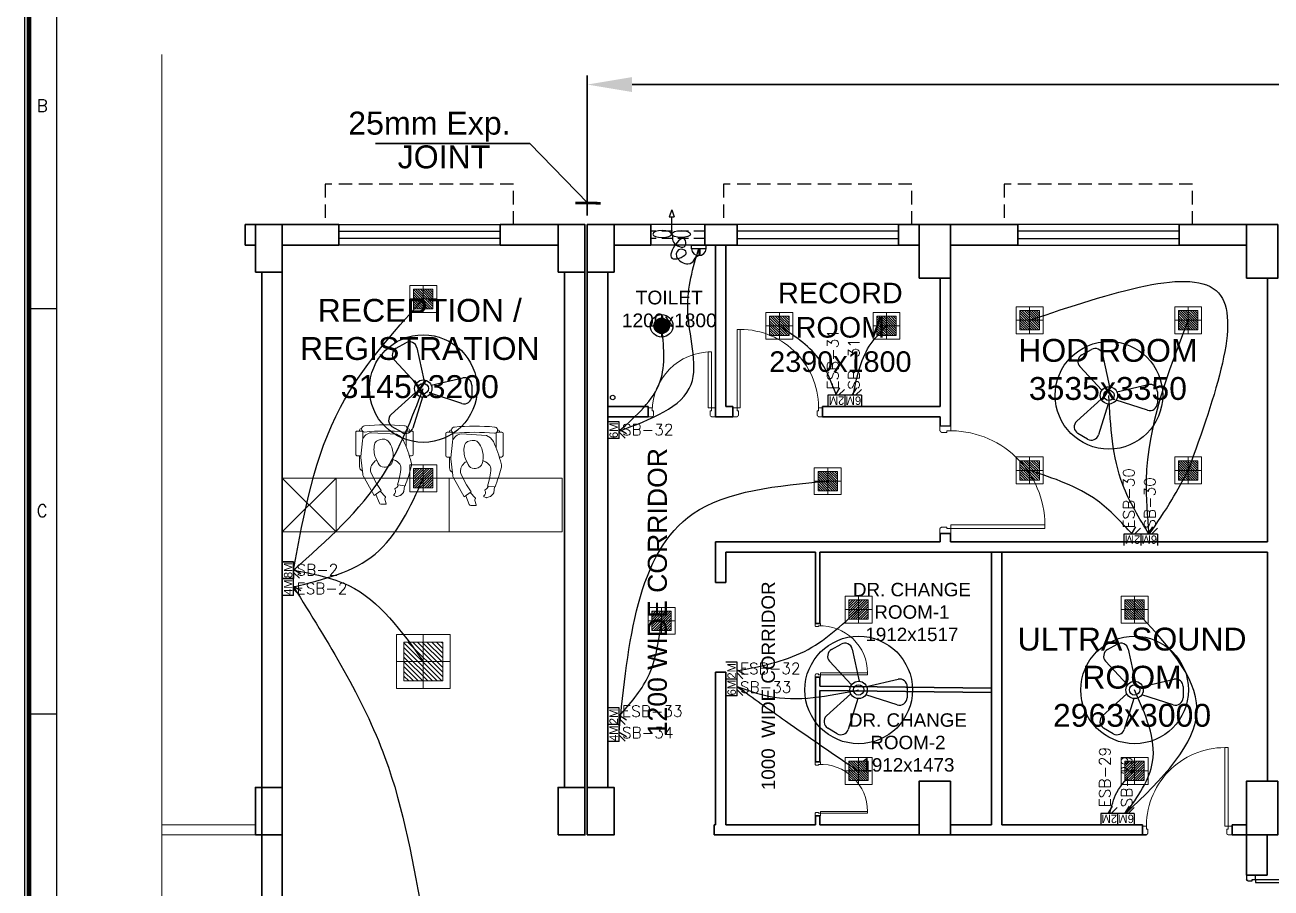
# Model space of a CAD drawing. Header units: millimetres. Extents: x 1380494 to 2061523, y -305664 to -174999.
# Drawn here: x 1539897 to 1553792, y -197465 to -187836 of the extents above; entities that cross this region are included whole.
import ezdxf
from ezdxf.enums import TextEntityAlignment as Align

# ---------------------------------------------------------------- set-up
doc = ezdxf.new("R2010")
doc.units = ezdxf.units.MM
doc.header["$LTSCALE"] = 600
doc.header["$MEASUREMENT"] = 0
doc.header["$PDMODE"] = 35
doc.linetypes.add('CONTINU', pattern=[0])
doc.linetypes.add('HIDDEN', pattern=[0.375, 0.25, -0.125])
for name, color, linetype in [('24W RAW POWER', 1, 'Continuous'), ('24W UPS POWER LIGHT', 5, 'Continuous'), ('ELE 36W LED LIGHT', 6, 'Continuous'), ('ELE-1200MM CEILINGFAN', 6, 'Continuous'), ('ELE-12W LED', 1, 'Continuous'), ('ELE-2M RAW P.SB', 40, 'Continuous'), ('ELE-2M UPS P.SB', 3, 'Continuous'), ('ELE-3M RAW P.SB', 40, 'Continuous'), ('ELE-4M RAW P.SB', 7, 'Continuous'), ('ELE-6M RAW P.SB', 40, 'Continuous'), ('ELE-EXHAUST FAN', 10, 'Continuous'), ('ELE-LIGHTING TEXT', 7, 'Continuous'), ('EXP JOINT', 3, 'Continuous'), ('Lines', 7, 'Continuous'), ('MEP_HVAC_DRAIN_PIPE', 7, 'Continuous'), ('TEXT', 250, 'Continuous'), ('TITLE', 7, 'Continuous'), ('wall', 1, 'Continuous'), ('Window', 4, 'Continuous')]:
    doc.layers.add(name, color=color, linetype=linetype)
doc.layers.add('AREA', color=193, linetype='Continuous', plot=False)
for name, color, linetype, lineweight in [('col', 5, 'Continuous', 35), ('D.F', 251, 'Continuous', 5), ('DOOR', 144, 'Continuous', 13), ('ELE-24W EMERGENCY  LED LIGHT', 5, 'Continuous', 18), ('ELE-24W LED LIGHT', 1, 'Continuous', 18), ('ELE-36W LED LIGHT', 210, 'Continuous', 18), ('ELE-4M UPS P.SB', 3, 'Continuous', 9), ('ELE-8M RAW P.SB', 40, 'Continuous', 35), ('funiture', 30, 'Continuous', 13), ('P-Wall', 250, 'Continuous', 35)]:
    doc.layers.add(name, color=color, linetype=linetype, lineweight=lineweight)
doc.layers.add('ELE-LIGHTING WIRING', color=7, linetype='Continuous', true_color=0x63d7b6)
doc.styles.add('ARIAL', font='arial.ttf')
doc.styles.add('ROMANS', font='romans.shx')
doc.styles.add('ROMANT', font='romant.shx')
doc.styles.get("Standard").update_dxf_attribs({"font": 'stylu.ttf'})
doc.dimstyles.new('CSB', dxfattribs={"dimscale": 150, "dimtxt": 1.5, "dimasz": 1.5, "dimexe": 1, "dimexo": 1, "dimgap": 1, "dimtad": 1, "dimdec": 0, "dimzin": 0, "dimdsep": 46, "dimtxsty": 'ROMANS', "dimblk": 'ARCHTICK', "dimcen": 1, "dimdle": 1, "dimclrd": 5, "dimclre": 5, "dimclrt": 6, "dimadec": 0, "dimazin": 0, "dimtfac": 1, "dimtdec": 0, "dimtix": 1, "dimtmove": 2, "dimatfit": 3, "dimldrblk": 'ARCHTICK', "dimfxl": 1, "dimtolj": 1, "dimtzin": 0, "dimarcsym": 0})
doc.dimstyles.get("Standard").update_dxf_attribs({"dimscale": 1.5, "dimtxt": 150, "dimasz": 150, "dimexe": 100, "dimexo": 100, "dimgap": 0.25, "dimtad": 0, "dimdec": 0, "dimzin": 0, "dimdsep": 46, "dimtxsty": 'ARIAL', "dimcen": 0.09, "dimdle": 100, "dimclrd": 7, "dimclre": 7, "dimclrt": 7, "dimadec": 0, "dimazin": 0, "dimtfac": 1, "dimtdec": 0, "dimtofl": 0, "dimtmove": 0, "dimatfit": 3, "dimfxl": 1, "dimtolj": 1, "dimtzin": 0, "dimarcsym": 0})

# ---------------------------------------------------------------- blocks, each defined once
blk = doc.blocks.new('A$C66962185')
at = {"layer": 'TITLE'}
blk.add_line((2.142495829925183, -141176.0335827269), (2.142495829925183, -140930.6600881589), dxfattribs=at)
at = {"layer": 'TITLE', "color": 0}
for p, q in [((-0.153035367088536, -140990.8556962024), (2.142495829925183, -140990.8556962024)), ((-0.153035367088536, -141022.1012658227), (2.142495829925183, -141022.1012658227))]:
    blk.add_line(p, q, dxfattribs=at)
at = {"layer": 'TITLE', "color": 7, "const_width": 0.3550222037433294}
blk.add_lwpolyline([(363, -140928.3645569619), (363, -141178.3291139239), (0, -141178.3291139239), (0, -140928.3645569619)], close=True, dxfattribs=at)
at = {"layer": 'TITLE', "color": 0, "style": 'ROMANS'}
for s, p in [('B', (1.019002113198395, -140975.2081690107)), ('C', (1.019002113198395, -141006.453738631))]:
    blk.add_text(s, height=0.9515322989103907, dxfattribs=at).set_placement(p, align=Align.MIDDLE)
blk = doc.blocks.new('A$C19B8274B')
at = {"layer": 'DOOR'}
blk.add_line((-45, 925), (-80, 925), dxfattribs=at)
at = {"layer": 'DOOR', "color": 8}
for p, q in [((-80, 50), (-80, 925)), ((-45, 50), (-45, 925)), ((-45, 50), (-80, 50)), ((-955, -50), (-955, -47.5)), ((-940, -35), (-942.5, -35)), ((-60, -35), (-57.5, -35)), ((-45, -50), (-45, -47.5))]:
    blk.add_line(p, q, dxfattribs=at)
for points in [[(-940, 15), (-955, 15), (-955, 50), (-1000, 50), (-1000, -50), (-955, -50)], [(-940, -35), (-940, 15)], [(-60, 15), (-45, 15), (-45, 50), (0, 50), (0, -50), (-45, -50)], [(-60, -35), (-60, 15)]]:
    blk.add_lwpolyline(points, dxfattribs=at)
for centre, radius, start, end in [((-80, 50), 875, 90, 182.2924427752461), ((-955, -35), 12.5, 270, 0), ((-45, -35), 12.5, 180, 270)]:
    blk.add_arc(centre, radius, start, end, dxfattribs=at)
blk = doc.blocks.new('W1800')
at = {"layer": 'wall', "color": 7}
for p, q in [((-1.030130079016089e-07, -57.50000000000001), (-1.030130079016089e-07, 172.500000101747)), ((1800, 172.500000101747), (1800, -57.49999999999999))]:
    blk.add_line(p, q, dxfattribs=at)
at = {"layer": 'Window'}
for p, q in [((-1.030130079016089e-07, 172.500000101747), (1800, 172.500000101747)), ((-1.030130079016089e-07, 97.50000010174698), (1800, 97.50000010174698)), ((1800, 17.50000000000001), (-1.030130084937279e-07, 17.50000000000001)), ((1800, -57.49999999999999), (-1.030130079016089e-07, -57.49999999999999))]:
    blk.add_line(p, q, dxfattribs=at)
blk = doc.blocks.new('*D170')
at = {"layer": 'D.F', "color": 5, "lineweight": -2, "transparency": 16777216}
for p, q in [((3699.99999280367, 16120.00002448415), (3699.99999280367, 17681.56000638602)), ((36974.99999284279, 16120.00002448415), (36974.99999284279, 17681.56000638602)), ((4199.99999280367, 17581.56000638602), (16182.28034996608, 17581.56000638602)), ((36474.99999284279, 17581.56000638602), (24492.71963568038, 17581.56000638602))]:
    blk.add_line(p, q, dxfattribs=at)
at = {"layer": 'D.F', "color": 5, "transparency": 16777216}
for points in [[(4199.99999280367, 17664.89333971935), (4199.99999280367, 17498.22667305269), (3699.99999280367, 17581.56000638602)], [(36474.99999284279, 17664.89333971935), (36474.99999284279, 17498.22667305269), (36974.99999284279, 17581.56000638602)]]:
    blk.add_solid(points, dxfattribs=at)
at = {"layer": 'Defpoints', "color": 0, "transparency": 16777216}
for p in [(3699.99999280367, 17581.56000638602), (3699.99999280367, 16020.00002448415), (36974.99999284279, 16020.00002448415)]:
    blk.add_point(p, dxfattribs=at)
at = {"layer": 'D.F', "color": 7, "transparency": 16777216, "insert": (20337.49999282323, 17581.56000638602), "char_height": 750, "attachment_point": 5, "style": 'ROMANT'}
blk.add_mtext('\\A1;{\\H0.6667x;INFERTILITY CENTER}', dxfattribs=at)
blk = doc.blocks.new('750')
at = {"layer": 'DOOR', "color": 8}
for p, q in [((-50, 705), (-47.5, 705)), ((-35, 690), (-35, 692.5)), ((-50, 45), (-47.5, 45)), ((-35, 60), (-35, 57.5)), ((50, 45), (50, 80)), ((50, 80), (675, 80)), ((50, 45), (675, 45)), ((675, 45), (675, 80))]:
    blk.add_line(p, q, dxfattribs=at)
for points in [[(15, 690), (15, 705), (50, 705), (50, 750), (-50, 750), (-50, 705)], [(-35, 690), (15, 690)], [(15, 60), (15, 45), (50, 45), (50, 0), (-50, 0), (-50, 45)], [(-35, 60), (15, 60)]]:
    blk.add_lwpolyline(points, dxfattribs=at)
for centre, radius, start, end in [((-35, 705), 12.5, 180, 270), ((15, 45), 660, 0, 90), ((-35, 45), 12.5, 90, 180)]:
    blk.add_arc(centre, radius, start, end, dxfattribs=at)
blk = doc.blocks.new('A$C749C31A5')
for p, q in [((287.8960715676658, 755.2633286407217), (275.2096973471344, 799.3454224222805)), ((280.3415509411134, 805.9171344523784), (329.4056556527503, 804.1798826141749)), ((343.1082143625244, 794.7134581597056), (380.195820664987, 706.2716853262391)), ((88.45674593094736, 616.7374245293904), (95.71120159421116, 676.6718596911523)), ((99.49536176212132, 684.496997371316), (126.296524208039, 711.5666763088666)), ((131.5347080016509, 714.8369102752768), (163.4120130254887, 725.6069707181305)), ((172.8378659719601, 725.291725813644), (194.5323358159512, 716.3059823540971)), ((335.7027879869565, 673.9500712302979), (280.6410411614925, 730.0263529738877)), ((281.1195795843378, 737.6734635159373), (282.636780703906, 738.8743224246427)), ((396.3252029442228, 717.7622540406883), (325.3777934238315, 666.0808598492295)), ((325.3777934238315, 666.0808598492295), (373.18766335072, 594.4851427518297)), ((506.4633943773806, 517.7615470043384), (396.3252029442228, 717.7622540406883)), ((157.6082152808085, 607.3995019164868), (82.35112940566614, 617.4245631101076)), ((129.9849058534019, 478.1378816247452), (135.7647104519419, 514.9265227383003)), ((135.7647104519419, 514.9265227383003), (142.1928226277232, 547.8436395870522)), ((142.1928226277232, 547.8436395870522), (151.8441514903679, 585.2805882778484)), ((151.8441514903679, 585.2805882778484), (157.6082152808085, 607.3995019164868)), ((373.18766335072, 594.4851427518297), (408.7346529066563, 524.8160271875095)), ((408.7346529066563, 524.8160271875095), (428.6079417653382, 481.0821238530334)), ((126.4560186057352, 447.6783787093591), (126.7800103649497, 449.7405966178048)), ((126.7800103649497, 449.7405966178048), (129.9849058534019, 478.1378816247452)), ((161.9784116521478, 371.2518429630436), (147.7706085494719, 384.7930172898341)), ((211.864100182429, 379.6423229225911), (207.3625895394944, 358.9880864447914)), ((220.8854426671751, 397.0733427128289), (211.864100182429, 379.6423229225911)), ((382.5304734492674, 332.5996754639782), (356.4654685612768, 388.0888846416492)), ((416.5387284355238, 400.9880924595054), (384.4588621202856, 366.124382189475)), ((432.2044538496993, 456.5528304029722), (427.9385896683671, 425.2284362069331)), ((531.3882677699439, 330.4094051795546), (511.7157690804452, 501.3074746136554)), ((543.7631629365496, 424.6495455496479), (543.7631629365496, 314.9332237206399)), ((-0.0002690008841454983, 297.0495658176951), (-0.0002690008841454983, 74.79937571962364)), ((17.88338890206069, 314.9332237206399), (38.90110755432397, 314.9332237206399)), ((179.4094314426184, 362.2305004782975), (161.9784116521478, 371.2518429630436)), ((206.2505590096116, 350.1767502885778), (179.4094314426184, 362.2305004782975)), ((207.3625895394944, 358.9880864447914), (202.2310925181955, 318.3279210668989)), ((384.4588621202856, 366.124382189475), (369.5661822506227, 361.2617605121341)), ((515.290882426314, 163.5776234888472), (531.4471442564391, 320.7241346477531)), ((530.8517796345986, 314.9332237206399), (563.3349549458362, 314.9332237206399)), ((581.218612848781, 297.0495658176951), (581.218612848781, 74.79937571962364)), ((71.53436261089519, 221.4489593866747), (71.53436261089519, 80.37472117971629)), ((98.40791340358555, 157.4497161104809), (128.7684423415922, 118.752794663189)), ((286.5189228029922, 145.3782896124758), (314.2679002326913, 146.0449183888268)), ((314.2679002326913, 146.0449183888268), (333.6255215560086, 149.2864562750328)), ((333.6255215560086, 149.2864562750328), (360.0778838312253, 157.6961335805245)), ((509.6839812365361, 140.647869778797), (509.6839812365361, 80.37472117971629)), ((514.0192805011757, 153.5019000987522), (515.290882426314, 163.5776234888472)), ((12.20606074202806, 62.59304597601295), (53.7526874076575, 62.59304597601295)), ((35.76704680500552, 62.59304597601295), (35.76704680500552, 56.04629850154743)), ((54.11853608954698, 37.69480921677314), (57.16262462735176, 37.69480921677314)), ((128.7684423415922, 118.752794663189), (168.7986213411205, 93.61536874156445)), ((168.7986213411205, 93.61536874156445), (422.9453500909731, 79.79327552486211)), ((524.0557192205451, 37.69480921677314), (527.0998077583499, 37.69480921677314)), ((527.4656564402394, 62.59304597601295), (569.0122831058688, 62.59304597601295)), ((545.4512970428914, 62.59304597601295), (545.4512970428914, 56.04629850154743))]:
    blk.add_line(p, q)
for centre, major_axis, ratio, start_param, end_param in [((280.159297526814, 800.7698665615171), (-3.641948863363954, 3.641948863363954), 0.9999999999974476, -0.8207911740199189, 1.06561558308182), ((328.8588954093866, 788.7380789415911), (10.92584659021491, 10.92584659021491), 0.999999999994753, 5.894858135882044, 7.033190459931737), ((109.0267589171417, 675.0601464919746), (9.484241832119142, 9.48424183211914), 0.9999999999528294, 1.575780735066066, 2.23574059164234), ((135.8279213625938, 702.1298254292924), (-9.484241831675035, 9.484241831675037), 0.9999999999122977, -0.4595793206958765, 0.004984408271841989), ((208.2046700180508, 587.23583730869), (-44.66640880201304, 44.66640880201304), 0.9999999999936963, -0.3896221029457509, 0.440730029244591), ((167.7052263868973, 712.8998858721461), (9.484241831884484, 9.48424183188448), 0.9999999999960528, 0.3927148265330207, 1.111217006135455), ((223.5908602899872, 674.7344561784994), (31.10648794035641, 31.10648794035641), 0.999999999998941, 1.473298528766702, 2.900346572761957), ((182.128281113226, 649.6459582739044), (3.161413943990289, 3.161413943990289), 0.9999999999919085, 4.322766877458523, 6.04193922631651), ((192.821455954574, 712.175369040342), (-3.161413943913409, 3.161413943913409), 0.9999999999915962, 3.044094855552449, 5.105103806935904), ((284.3160828095861, 733.6349055829924), (3.641948863494349, 3.641948863494349), 0.9999999999743614, 1.454932304932276, 3.132464304321107), ((273.0472710276954, 750.9899962234776), (-10.92584659020916, 10.92584659020916), 0.9999999999972708, 3.025728631694657, 4.207208236657872), ((1922.213742226828, -81.56518819811754), (-1391.70419027931, 1391.70419027931), 0.9999999999995485, 0.4223262155083991, 0.5245935870777458), ((467.2999303648248, 496.1946577641647), (31.61413943904393, 31.61413943904393), 0.9999999999679604, 5.612395169954191, 6.001159191485447), ((106.9990640068427, 402.8851873078384), (-63.22827887897805, 63.22827887897805), 0.9999999999922972, 0.5245935870814087, 1.034846285032907), ((1343.367008309346, 717.8550439220853), (-365.0085445925181, 1315.578215779974), 0.9999999999909283, 1.549600955833844, 1.723122804878637), ((197.1238182168454, 436.5758736752905), (50.58262310276484, 50.58262310276484), 0.9999999999964657, 2.200359914277195, 3.165611577468472), ((277.0631286697462, 355.6620946689509), (-49.34989295414664, 49.34989295414664), 0.9999999999751112, -0.2689542873388553, 0.1501734423622749), ((291.0567616699263, 333.9454544929322), (67.59694086152435, 67.59694086152435), 0.9999999999974537, 0.7645531225170464, 1.316959407787105), ((292.9745422308333, 360.1583210709505), (-49.04698822417048, 49.04698822417048), 0.9999999999976945, 4.341425852198449, 5.496708926188776), ((383.6383523447439, 431.2613955175038), (-31.61413943911073, 31.61413943911073), 0.9999999999582736, 3.183153637524948, 3.791640000788554), ((387.9042165260762, 462.5857897133101), (-31.61413943962966, 31.61413943962966), 0.9999999999998906, 3.791640000768504, 4.353509187217867), ((499.7642704052851, 424.6495455496479), (31.11191527379775, 31.11191527379775), 0.9999999999974045, 5.49778714378084, 6.694930219707901), ((17.88338890206069, 297.0495658176951), (12.64565577559603, 12.64565577559603), 0.9999999999948044, 0.785398163400046, 2.356194490189747), ((443.7298686951399, 312.3616406167857), (235.7611331704966, 54.39468944281252), 0.9999999999800567, 2.890445684520206, 3.399922006628691), ((147.6811835751869, 247.0703771382105), (-176.733485546101, 176.733485546101), 0.9999999999988728, 3.733549878635505, 4.276248965251686), ((486.9724290543236, 325.2965883302968), (-31.61413944570021, 31.61413944570021), 0.9999999999833574, 3.824540584572653, 4.041598843181943), ((563.3349549458362, 297.0495658176951), (12.64565577573687, 12.64565577573687), 0.9999999999956277, 5.497787143779952, 7.06858347057922), ((317.9552580807358, 235.25907652569), (67.33052439936382, 67.33052439936382), 0.9999999999983373, 2.74068967736386, 3.590533477575316), ((336.4060617322102, 210.2735362995882), (-40.77216230586772, 40.77216230586772), 0.9999999999894801, 2.77923805618039, 3.73061308474864), ((418.3282309453934, 178.6176708836574), (-69.95562488912677, 69.95562488912677), 0.9999999999992516, 2.402880979969065, 3.670313084939151), ((12.20606074202806, 74.79937571962364), (8.631178534993275, 8.631178534993275), 0.9999999999825855, 2.356194490183638, 3.926990816995949), ((54.11853608954698, 56.04629850154743), (-12.97646251797886, 12.97646251797886), 0.9999999999968345, 0.785398163399031, 2.356194490190762), ((53.7526874076575, 80.37472117971629), (-12.57354311739802, 12.57354311739802), 0.9999999999889968, 2.356194490186843, 3.926990816992743), ((88.40866617392749, 41.25279062101617), (-22.23706752253149, 22.23706752253149), 0.999999999999804, -0.7853981633975462, 2.356194490192247), ((290.6091719237156, 2090.115696351975), (-38.31332307136136, 2027.160621919783), 0.9999999999972979, 3.022800990541495, 3.222588829028314), ((290.6091719237156, 2089.898751466069), (-2089.225130077808, 53.04837640005144), 0.9999999999980423, 1.499279347679815, 1.69308522084392), ((492.8096776739694, 41.25279062101617), (-22.23706752253149, 22.23706752253149), 0.999999999999804, 2.356194490192247, 5.497787143782039), ((527.4656564402394, 80.37472117971629), (-12.57354311755177, 12.57354311755177), 0.9999999999877722, 0.785398163403562, 2.356194490186231), ((527.0998077583499, 56.04629850154743), (12.97646251797886, 12.97646251797886), 0.9999999999968345, 3.926990816988824, 5.497787143780555), ((569.0122831058688, 74.79937571962364), (-8.631178534993275, 8.631178534993275), 0.9999999999825855, 2.356194490183638, 3.926990816995948)]:
    blk.add_ellipse(centre, major_axis=major_axis, ratio=ratio, start_param=start_param, end_param=end_param)
blk = doc.blocks.new('18W LED')
at = {"layer": 'ELE-12W LED'}
h = blk.add_hatch(dxfattribs=at)
h.set_pattern_fill('ANSI31', color=252)
h.set_pattern_definition([(45, (-1135553.90972861, 459369.4158411386), (-2.245064030267288, 2.245064030267288), [])])
edge = h.paths.add_edge_path()
edge.add_arc((0, 0), 85.66142586955375, 0, 360)
at = {"layer": 'ELE-12W LED', "color": 1}
for p, q in [((-126.0971237812191, 0), (126.0971237812191, 0)), ((0, -126.0971237812773), (0, 126.0971237812773))]:
    blk.add_line(p, q, dxfattribs=at)
for radius in [126.0971237812657, 85.66142586955375]:
    blk.add_circle((0, 0), radius, dxfattribs=at)
blk = doc.blocks.new('A$C44D17E71')
at = {"layer": 'ELE-EXHAUST FAN', "color": 1}
for p, q in [((-13.29599733809255, 0.7159641550460947), (-9.753207352478512, 2.099846774310208)), ((-13.29599733809255, 0.7159641550460947), (-9.753207352328673, -0.4807560357785405)), ((-9.753207352478512, 2.099846774310208), (-9.753207352328673, -0.4807560357785405)), ((-0.9728406073775204, 0.8095453698751953), (-9.753207352478512, 0.8095453698751953)), ((6.624894357317842, -9.319243077637587), (4.708301747763088, -9.310921312920549)), ((4.708301747549129, -9.31092131185462), (4.708301747527756, -16.79750919255232)), ((6.592107783299824, -16.80575916425325), (6.624894357082511, -9.319243076573478)), ((6.592107783299824, -16.80575916425325), (4.708301747527756, -16.79743739952348)), ((6.606356718972009, -13.55214423543978), (10.06401058358968, -13.56728674265971)), ((6.608972073030898, -12.95495190956128), (10.06662593766994, -12.97009441677576))]:
    blk.add_line(p, q, dxfattribs=at)
blk.add_ellipse((-0.9728406073561473, 5.636987982185019), major_axis=(-4.194098581760904e-11, -4.827442612307142), ratio=0.3635497343302502, dxfattribs=at)
at = {"layer": 'ELE-EXHAUST FAN', "color": 1, "extrusion": (0, 0, -1)}
blk.add_ellipse((-0.9728406073561473, -4.017897242429171), major_axis=(-4.194039462639472e-11, 4.827442612307142), ratio=0.3635497343302502, dxfattribs=at)
blk.add_ellipse((6.311101380334847, -13.0611986838426), major_axis=(0.01644494446120371, 3.755053575657497), ratio=0.9999999968774386, start_param=0.07928288612717244, end_param=3.06230976746262, dxfattribs=at)
at = {"layer": 'ELE-EXHAUST FAN', "color": 1}
blk.add_open_spline([(-1.040462210238502, 0.8131301081702986), (-0.794110476796277, -0.2959092840810627), (3.443820170653225, 2.503108630342467), (7.593877717068608, -7.044175584480399), (-0.9620381850488684, -5.976623083626691), (5.220079382851281, 0.4063643747449532), (14.26886167446287, 3.094036723225145), (9.160937442755994, -9.394371721256903), (5.4319324894484, -2.528912989344462), (11.72688167262936, 0.02392873297139886), (16.82435437684603, -10.78942685045513), (10.13837529740211, -10.70616108024435), (10.06508547398614, -12.97008767044419)], degree=3, knots=[0, 0, 0, 0, 6.261698984633693, 12.35289337727386, 15.78723858549406, 21.85874170938161, 28.75275539672618, 35.67821749018282, 39.22549451667553, 45.35410703231142, 53.69387849876626, 67.42145290315356, 67.42145290315356, 67.42145290315356, 67.42145290315356], dxfattribs=at)
blk = doc.blocks.new('24w led emeregency')
at = {"layer": 'ELE-24W EMERGENCY  LED LIGHT'}
h = blk.add_hatch(dxfattribs=at)
h.set_pattern_fill('ANSI31', scale=166.666666666665, style=0)
h.set_pattern_definition([(45, (0, 0), (-14.73139127471959, 14.7313912747196), [])])
h.paths.add_polyline_path([(-115.397401795839, -115.397401795839), (-115.397401795839, 115.397401795839), (115.397401795839, 115.397401795839), (115.397401795839, -115.397401795839)])
at = {"layer": 'ELE-24W EMERGENCY  LED LIGHT', "color": 5}
for p, q in [((0, 160), (0, -160)), ((-160, 0), (160, 0))]:
    blk.add_line(p, q, dxfattribs=at)
for points in [[(-160, -160), (-160, 160), (160, 160), (160, -160)], [(-115.397401795839, -115.397401795839), (-115.397401795839, 115.397401795839), (115.397401795839, 115.397401795839), (115.397401795839, -115.397401795839)]]:
    blk.add_lwpolyline(points, close=True, dxfattribs=at)
blk = doc.blocks.new('24w led light')
at = {"layer": 'ELE-24W LED LIGHT', "color": 1, "lineweight": 0}
for p, q in [((159.0000000012145, 158.9999999986694), (-159.9999999987274, 159.0000000012225)), ((-159.9999999987274, 159.0000000012225), (-160.0000000012806, -159.9999999987194)), ((-0.5000000012805742, -159.999999999996), (-0.4999999987274407, 158.999999999946)), ((158.9999999987194, -160.0000000012726), (159.0000000012145, 158.9999999986694)), ((114.5367849160933, 114.5367849143026), (-115.5367849143026, 114.5367849161594)), ((-115.5367849143026, 114.5367849161594), (-115.5367849161594, -115.5367849143526)), ((110.1664341049445, -115.5367849160353), (-115.5367849143606, 110.1664341068094)), ((81.97055120514068, -115.5367849159193), (-115.5367849145927, 81.97055120700553)), ((53.77466830533685, -115.5367849157452), (-115.5367849147668, 53.77466830725971)), ((25.57878540547499, -115.536784915397), (-115.5367849150569, 25.57878540745588)), ((114.5367849144106, -91.7112528255815), (-91.71125282390676, 114.5367849159273)), ((114.5367849147007, -63.51536992577766), (-63.51536992410293, 114.5367849156952)), ((114.5367849149328, -35.31948702603185), (-35.31948702429909, 114.5367849155211)), ((114.5367849151069, -7.123604126228013), (-7.123604124495255, 114.536784915289)), ((114.536784915339, 21.07227877357582), (21.07227877536661, 114.5367849150569)), ((114.5367849155711, 49.26816167332163), (49.26816167511242, 114.5367849148248)), ((114.5367849158032, 77.46404457312546), (77.46404457497428, 114.5367849145927)), ((114.5367849160353, 105.6599274730454), (105.6599274747201, 114.5367849143606)), ((114.5367849142945, -115.5367849162094), (114.5367849160933, 114.5367849143026)), ((-160.000000000004, -0.4999999987194258), (158.999999999996, -0.5000000012725593)), ((-2.617097494328851, -115.5367849151649), (-115.536784915231, -2.617097492464012)), ((-30.81298039413269, -115.5367849150489), (-115.5367849154631, -30.81298039220982)), ((-59.00886329393652, -115.5367849148168), (-115.5367849156952, -59.00886329212971)), ((-87.20474619374036, -115.5367849144686), (-115.5367849159273, -87.20474619181749)), ((-115.4006290935442, -115.5367849142945), (-115.5367849161594, -115.4006290915633)), ((-115.5367849161594, -115.5367849143526), (114.5367849142945, -115.5367849162094)), ((-160.0000000012806, -159.9999999987194), (158.9999999987194, -160.0000000012726))]:
    blk.add_line(p, q, dxfattribs=at)
blk = doc.blocks.new('A$C07FB25EA')
at = {"layer": 'ELE-1200MM CEILINGFAN', "color": 3}
for p, q in [((0.2555713899018883, 2.637343919337582), (3.168330920685548, 12.07415516399124)), ((6.532776267500593, 13.36735990063607), (9.466628320107704, 11.64112324596863)), ((9.838218455632159, 7.943537505430868), (2.358767898105725, 1.207109641702118)), ((-11.7984145034352, 4.548378357842012), (-2.224771563924151, 1.439198100535577)), ((-14.84286138923198, -1.026129745423532), (-14.81482261964993, 2.37777899041248)), ((-2.411792527615034, -1.097340643536882), (-12.04069056159642, -3.293222517087997)), ((1.960196047803038, -12.49191586327652), (-0.1339963341779367, -2.646307742243152)), ((2.156221137716784, -1.540003275806157), (8.872359640910874, -8.780932646906876)), ((8.31008512173139, -12.34123015521618), (5.348194299542229, -14.01890223638475))]:
    blk.add_line(p, q, dxfattribs=at)
at = {"layer": 'ELE-1200MM CEILINGFAN', "color": 5, "ltscale": 10}
blk.add_circle((0, 0), 16.44920765180997, dxfattribs=at)
at = {"layer": 'ELE-1200MM CEILINGFAN', "color": 3}
for radius in [2.649698036423876, 1.57768634052507]:
    blk.add_circle((0, 0), radius, dxfattribs=at)
for centre, radius, start, end in [((5.364932230608247, 11.38253260855709), 2.302911, 59.52805232013018, 162.5228544712673), ((8.29878428322263, 9.656295953875087), 2.302911, 311.9493309576654, 59.52805232013018), ((-12.51198974412546, 2.358810032856127), 2.302911000000001, 71.9493309579858, 179.5280523201116), ((-12.54002851371843, -1.045098702990799), 2.302911000000001, 179.5280523201116, 282.5228544713182), ((7.175096283113817, -10.33743390556629), 2.302911000000001, 299.5280523201873, 42.52285447146621), ((4.213205460910103, -12.01510598673485), 2.302911000000001, 191.9493309577734, 299.5280523201873)]:
    blk.add_arc(centre, radius, start, end, dxfattribs=at)
blk = doc.blocks.new('light300x600')
at = {"layer": 'ELE-36W LED LIGHT', "lineweight": 0}
for p, q in [((918214.7090835375, -78407.37249509472), (918214.7090835375, -79007.37249509478)), ((918814.7090835375, -78407.37249509472), (918214.7090835375, -78407.37249509472)), ((918298.3389551704, -78491.25845918385), (918298.5950476268, -78491.00236672752)), ((918298.3389551704, -78544.29146777285), (918351.6280562157, -78491.00236672752)), ((918298.3389551701, -78597.32447636187), (918404.6610648044, -78491.00236672758)), ((918298.3389551701, -78650.35748495086), (918457.6940733936, -78491.00236672755)), ((918298.3389551704, -78703.39049353982), (918510.7270819825, -78491.00236672752)), ((918298.3389551704, -78756.4235021288), (918563.7600905717, -78491.00236672751)), ((918298.3389551701, -78809.45651071782), (918616.7930991607, -78491.00236672758)), ((918298.3389551701, -78862.48951930682), (918669.8261077496, -78491.00236672752)), ((918298.3389551704, -78915.52252789578), (918722.8591163385, -78491.00236672752)), ((918298.3389551701, -78491.00236672754), (918298.3389551701, -78923.74262346195)), ((918731.0792119048, -78491.00236672754), (918298.3389551701, -78491.00236672754)), ((918514.7090835375, -78407.37249509472), (918514.7090835375, -79007.37249509478)), ((918731.0792119048, -78923.74262346195), (918731.0792119048, -78491.00236672754)), ((918814.7090835375, -79007.37249509478), (918814.7090835375, -78407.37249509472)), ((918343.1518681933, -78923.7426234619), (918731.0792119048, -78535.81527975028)), ((918396.1848767822, -78923.74262346196), (918731.0792119048, -78588.8482883393)), ((918449.2178853712, -78923.74262346196), (918731.0792119048, -78641.88129692829)), ((918214.7090835375, -78707.37249509475), (918814.7090835375, -78707.37249509475)), ((918502.2508939601, -78923.7426234619), (918731.0792119048, -78694.91430551725)), ((918555.2839025491, -78923.74262346193), (918731.0792119048, -78747.94731410629)), ((918608.316911138, -78923.74262346196), (918731.0792119048, -78800.98032269526)), ((918661.349919727, -78923.74262346196), (918731.0792119048, -78854.01333128425)), ((918714.3829283161, -78923.74262346199), (918731.0792119048, -78907.04633987321)), ((918214.7090835375, -79007.37249509478), (918814.7090835375, -79007.37249509478)), ((918298.3389551701, -78923.74262346195), (918731.0792119048, -78923.74262346195))]:
    blk.add_line(p, q, dxfattribs=at)
blk = doc.blocks.new('TEWEE')
at = {"layer": 'ELE-8M RAW P.SB'}
for p, q in [((-187.5000000005821, 0), (-187.5000000005821, 125.0000000002037)), ((-187.5000000005821, 0), (0, 0)), ((-118.5651893498143, 0), (-184.8564500925131, -66.29126073696534)), ((-82.99563198827673, 0), (-133.3858375907876, -82.20273159138742)), ((0, 0), (0, 125.0000000002037))]:
    blk.add_line(p, q, dxfattribs=at)
blk.add_text('8M', height=93.75000000029215, dxfattribs=at).set_placement((-182.7954966813559, 13.29757207425428))
blk = doc.blocks.new('4M UPS')
at = {"layer": 'ELE-2M UPS P.SB', "color": 3}
for p, q in [((125.000040929066, -4.304808680899441e-05), (4.092906601727009e-05, -4.304808680899441e-05)), ((125.000040929066, -187.5000430482032), (125.000040929066, -4.304808680899441e-05)), ((125.000040929066, -82.99567503630533), (207.2027725202497, -133.385880638496)), ((125.000040929066, -118.5652323976101), (191.2913016660605, -184.8564931402507)), ((125.000040929066, -187.5000430482032), (4.092906601727009e-05, -187.5000430482032))]:
    blk.add_line(p, q, dxfattribs=at)
blk.add_text('4M', height=93.75000000006436, rotation=89.99999999999979, dxfattribs=at).set_placement((111.7024688548408, -182.795539728977))
blk = doc.blocks.new('S-SKIRT')
at = {"layer": 'ELE-3M RAW P.SB'}
for p, q in [((4, 6), (0, 6)), ((4, 0), (4, 6)), ((4, 0), (0, 0)), ((4, 3.344139776646216), (6.630487410939168, 1.731653196809248)), ((4, 2.205913940540995), (6.121320343560001, 0.08459359698144908))]:
    blk.add_line(p, q, dxfattribs=at)
blk.add_text('6M', height=3, rotation=90, dxfattribs=at).set_placement((3.574477693648078, 0.1505441061744932))
blk = doc.blocks.new('2M UPS SB')
at = {"layer": 'ELE-2M UPS P.SB', "color": 3}
for p, q in [((-133.7655910551548, 160), (-69.26612788438797, 265.2194964364171)), ((-88.23655763268471, 160), (-3.38374388217926, 244.8528137430549)), ((-240, 160), (-240, 0)), ((0, 160), (-240, 160)), ((0, 160), (0, 0))]:
    blk.add_line(p, q, dxfattribs=at)
blk.add_text('2M', height=120, rotation=180, dxfattribs=at).set_placement((-6.021764248609543, 142.9791077449918))
blk = doc.blocks.new('4M P.SB')
at = {"layer": 'ELE-2M RAW P.SB'}
for p, q in [((0, 0), (3.333333333328483, 0)), ((0, 0), (0, -5)), ((0, -2.786783146984817), (-2.192072842430207, -1.443044330924749)), ((0, -1.838261617347598), (-1.76776695298031, -0.07049466421449324)), ((0, -5), (3.333333333328483, -5))]:
    blk.add_line(p, q, dxfattribs=at)
blk.add_text('4M', height=2.5, rotation=269.9999999999999, dxfattribs=at).set_placement((0.3546019219793379, -0.1254534218460321))
blk = doc.blocks.new('rwgha')
at = {"color": 8, "lineweight": 25}
for p, q in [((11149.99999277946, 8760.00002417076), (11049.99999280367, 8760.00002417076)), ((11049.99999280367, 8760.00002417076), (11049.99999280367, 8715.000024181936)), ((11149.99999277946, 8715.000024181936), (11149.99999277946, 8760.00002417076)), ((11049.99999280367, 8715.000024181936), (11052.49999280367, 8715.000024181936)), ((11064.99999279995, 8700.000024185661), (11064.99999279995, 8702.500024183799)), ((11064.99999279995, 8700.000024185661), (11114.99999278877, 8700.000024185661)), ((11114.99999278877, 8700.000024185661), (11114.99999278877, 8715.000024181936)), ((11114.99999278877, 8715.000024181936), (11149.99999277946, 8715.000024181936)), ((11149.99999277946, 8715.000024181936), (11819.99999262486, 8715.000024181936)), ((11149.99999277946, 8715.000024181936), (11149.99999277946, 8680.000024189387)), ((11149.99999277946, 8680.000024189387), (11819.99999262486, 8680.000024189387))]:
    blk.add_line(p, q, dxfattribs=at)
at = {"color": 8}
for centre, radius, start, end in [((11064.99999279995, 8715.000024181936), 12.49999999708962, 180, 270), ((11114.99999278877, 8715.000024181936), 704.9999998358544, 270, 0)]:
    blk.add_arc(centre, radius, start, end, dxfattribs=at)
at = {"layer": 'col'}
for points in [[(-7.220543920993805e-06, 15490.00002452094), (299.9999927794561, 15490.00002452094), (299.9999927794561, 16020.00002452094), (-7.220543920993805e-06, 16020.00002452094)], [(3374.99999280367, 15490.00002452094), (3674.99999280367, 15490.00002452094), (3674.99999280367, 16020.00002452094), (3374.99999280367, 16020.00002452094)], [(3699.99999280367, 15490.00002452094), (3999.99999280367, 15490.00002452094), (3999.99999280367, 16020.00002452094), (3699.99999280367, 16020.00002452094)], [(7399.99999280367, 15420.00002452094), (7749.99999280367, 15420.00002452094), (7749.99999280367, 16020.00002452094), (7399.99999280367, 16020.00002452094)], [(11049.99999280367, 15420.00002452094), (11399.99999280367, 15420.00002452094), (11399.99999280367, 16020.00002452094), (11049.99999280367, 16020.00002452094)], [(-7.220543920993805e-06, 9210.000024520938), (299.9999927794561, 9210.000024520938), (299.9999927794561, 9740.000024520938), (-7.220543920993805e-06, 9740.000024520938)], [(3374.99999280367, 9210.000024520938), (3674.99999280367, 9210.000024520938), (3674.99999280367, 9740.000024520938), (3374.99999280367, 9740.000024520938)], [(3699.99999280367, 9210.000024520938), (3999.99999280367, 9210.000024520938), (3999.99999280367, 9740.000024520938), (3699.99999280367, 9740.000024520938)], [(7399.999992799014, 9210.000024520938), (7749.999992799014, 9210.000024520938), (7749.999992799014, 9810.000024520938), (7399.999992799014, 9810.000024520938)], [(11049.99999280367, 9210.000024520938), (11399.99999280367, 9210.000024520938), (11399.99999280367, 9810.000024520938), (11049.99999280367, 9810.000024520938)]]:
    blk.add_lwpolyline(points, close=True, dxfattribs=at)
at = {"layer": 'D.F', "linetype": 'Continuous'}
for p, q in [((-1043.786258605542, 17917.9078831572), (-1043.786258605542, 8073.168854421005)), ((-1043.786258605542, 9325.000024352834), (-7.267110049724579e-06, 9325.000024352834)), ((-1043.786258605542, 9210.00002435263), (-7.266178727149963e-06, 9210.000024352834))]:
    blk.add_line(p, q, dxfattribs=at)
at = {"layer": 'funiture'}
for p, q in [((899.9999927803874, 12590.00002468814), (299.9999927803874, 13190.00002468814)), ((899.9999927803874, 13190.00002468814), (299.9999927803874, 12590.00002468814))]:
    blk.add_line(p, q, dxfattribs=at)
for points in [[(299.9999927803874, 12590.00002468814), (299.9999927803874, 13190.00002468814), (899.9999927803874, 13190.00002468814), (899.9999927803874, 12590.00002468814)], [(299.9999927803874, 13190.00002468814), (899.9999927803874, 13190.00002468814), (899.9999927803874, 12590.00002468814), (299.9999927803874, 12590.00002468814)], [(2159.999992799014, 13190.00002468814), (3419.99999281764, 13190.00002468814), (3419.99999281764, 12590.00002468814), (2159.999992799014, 12590.00002468814)]]:
    blk.add_lwpolyline(points, close=True, dxfattribs=at)
blk.add_lwpolyline([(899.9999927803874, 12590.00002468814), (3419.99999281764, 12590.00002468814), (3419.99999281764, 13190.00002468814), (899.9999927803874, 13190.00002468814), (899.9999927803874, 12590.00002468814)], dxfattribs=at)
at = {"layer": 'Lines', "linetype": 'HIDDEN'}
for points in [[(2879.160830543377, 16020.0000245214), (2879.160830543377, 16470.0000245214), (779.1608304912224, 16470.0000245214), (779.1608304912224, 16020.0000245214)], [(7320.326311816461, 16020.00002409765), (7320.326311816461, 16470.00002409765), (5220.326311764307, 16470.00002409765), (5220.326311764307, 16020.00002409765)], [(10450.3263118295, 16020.00002409765), (10450.3263118295, 16470.00002409765), (8350.326311777346, 16470.00002409765), (8350.326311777346, 16020.00002409765)]]:
    blk.add_lwpolyline(points, dxfattribs=at)
at = {"layer": 'MEP_HVAC_DRAIN_PIPE', "linetype": 'ByBlock'}
blk.add_circle((3983.808786622249, 14090.00002403281), 25, dxfattribs=at)
at = {"layer": 'P-Wall', "color": 8, "linetype": 'Continuous'}
for p, q in [((-7.265247404575348e-06, 16020.00002435283), (-115.000007272698, 16020.00002435283)), ((-115.000007272698, 15790.00002435283), (-115.000007272698, 16020.00002435283)), ((-7.219612598419189e-06, 16020.00002435283), (-115.0000072270632, 16020.00002435283)), ((930.4999927598983, 16020.0000245214), (299.9999928018078, 16020.00002452094)), ((930.4999927598983, 16020.0000245214), (930.4999927598983, 15790.0000245214)), ((3374.99999280367, 16020.00002452047), (2730.499992759898, 16020.0000245214)), ((2730.499992759898, 16020.0000245214), (2730.499992759898, 15790.0000245214)), ((-7.265247404575348e-06, 15790.00002435283), (-115.000007272698, 15790.00002435283)), ((930.4999927598983, 15790.0000245214), (299.9999928018078, 15790.00002452094)), ((3374.99999280367, 15790.00002452094), (2730.499992759898, 15790.0000245214)), ((5129.999992788769, 15790.00002409765), (5129.999992788769, 13875.02257593145)), ((5244.999992788769, 15790.00002409765), (5244.999992788769, 13990.02257593145)), ((69.9999927803874, 15490.00002452094), (69.9999927803874, 6810.000024520938)), ((299.9999927803874, 15490.00002452094), (299.9999928018078, 6810.000024484616)), ((3444.99999280367, 9740.000024520938), (3444.99999280367, 15490.00002452094)), ((3674.99999280367, 9740.000024520938), (3674.99999280367, 15490.00002452094)), ((3699.999992788769, 15490.00002403525), (3699.999992788769, 9740.000024034787)), ((3929.999992788769, 15490.00002403525), (3929.999992788769, 9740.000024034787)), ((3699.99999278225, 15420.00002415912), (3699.99999278225, 9810.000024159119)), ((3929.99999278225, 15420.00002415912), (3929.99999278225, 9810.000024159119)), ((5324.99999279622, 13990.02257593159), (5324.99999279622, 13875.02257593206)), ((6324.99999279622, 13990.02257593159), (6324.99999279622, 13875.02257593206)), ((5244.999992783181, 13875.02257593145), (5129.999992812052, 13875.02257593145)), ((7749.999992805999, 12573.14581245627), (7634.999992804136, 12573.14581245581)), ((5129.999992788769, 12480.0000241237), (7634.999992804136, 12480.00002412408)), ((5129.999992788769, 12480.0000241237), (5129.999992788769, 12025.00002412373)), ((7749.999992804136, 12480.00002412411), (11169.99999280018, 12480.00002412419)), ((11169.99999280018, 12480.00002412419), (11284.99999280181, 12480.00002412405)), ((5244.999992788769, 12365.00002412373), (6244.99999278877, 12365.00002412381)), ((5244.999992788769, 12365.00002412373), (5244.999992788769, 12025.00002412373)), ((6294.999992788769, 12365.00002412381), (11169.99999280018, 12365.00002412419)), ((8207.499992794474, 12365.00002412396), (8207.232744470006, 9325.000024123729)), ((8322.232744469988, 12365.00002412396), (8322.232744470006, 9325.000024123729)), ((11169.99999280018, 12365.00002412419), (11284.99999280181, 12365.00002412405)), ((5129.999992788768, 12025.00002412373), (5244.999992788768, 12025.00002412373)), ((5129.999992788769, 11025.00002412373), (5244.999992788769, 11025.00002412373)), ((5129.999992788769, 11025.00002412373), (5129.999992788769, 9325.000024123729)), ((5244.999992788769, 11025.00002412373), (5244.999992788769, 9325.000024123729)), ((5114.999992783181, 9325.000024123729), (5129.999992788769, 9325.000024123729)), ((5114.999992783181, 9325.000024123263), (5114.999992783181, 9210.000024123729)), ((5244.999992788769, 9325.000024123729), (6244.999992788769, 9325.000024123729)), ((6294.999992788769, 9325.000024123729), (7399.999992781319, 9325.000024123729)), ((7749.999992799014, 9325.000024123729), (8207.232744470006, 9325.000024123729)), ((8322.232744470006, 9325.000024123729), (9889.99999280367, 9325.000024123729)), ((9889.99999280367, 9325.000024123263), (9889.99999280367, 9210.000024123729)), ((10889.99999280367, 9325.000024123729), (10889.99999280367, 9210.000024123729)), ((10889.99999280367, 9325.000024123729), (11049.99999280367, 9325.000024123729)), ((5114.999992783181, 9210.000024123263), (7399.999992783181, 9210.000024123729)), ((7749.999992799014, 9210.000024123729), (9934.99999280367, 9210.000024123729)), ((10889.99999280367, 9210.000024123729), (11049.99999280367, 9210.000024123729))]:
    blk.add_line(p, q, dxfattribs=at)
at = {"layer": 'P-Wall', "color": 8}
for p, q in [((4409.999992788769, 16020.00002403525), (3999.999992790632, 16020.00002409765)), ((4409.999992788769, 15790.00002403525), (4409.999992788769, 16020.00002403525)), ((5009.999992788769, 15790.00002403525), (5009.999992788769, 16020.00002403525)), ((5370.326311816461, 16020.00002409765), (5009.999992788769, 16020.00002409765)), ((5370.326311816461, 15790.00002409765), (5370.326311816461, 16020.00002409765)), ((7170.326311816461, 15790.00002409765), (7170.326311816461, 16020.00002409765)), ((7399.999992786907, 16020.00002409765), (7170.326311816461, 16020.00002409765)), ((8500.3263118295, 16020.00002409765), (7749.99999280367, 16020.00002409765)), ((8500.3263118295, 15790.00002409765), (8500.3263118295, 16020.00002409765)), ((10300.3263118295, 15790.00002409765), (10300.3263118295, 16020.00002409765)), ((11049.99999280367, 16020.00002409765), (10300.3263118295, 16020.00002409765)), ((4409.999992788769, 15790.00002403525), (3999.999992790632, 15790.00002409765)), ((5370.326311816461, 15790.00002409765), (5009.999992788769, 15790.00002403525)), ((7399.999992786907, 15790.00002409765), (7170.326311816461, 15790.00002409765)), ((8500.3263118295, 15790.00002409765), (7749.99999280367, 15790.00002409765)), ((11049.99999280367, 15790.00002409765), (10300.3263118295, 15790.00002409765)), ((7634.99999280367, 15420.00002452091), (7634.999992803903, 13990.02257593174)), ((7749.99999280367, 15420.00002452094), (7749.999992803903, 13771.26904897961)), ((11284.99999280181, 15420.00002452094), (11284.99999280181, 12480.00002412405)), ((4379.999992788769, 13990.00002403432), (3929.999992769212, 13990.00002403292)), ((4379.999992788769, 13875.00002403618), (4379.999992788769, 13990.00002403618)), ((5244.999992788769, 13990.02257593145), (5324.99999279622, 13990.02257593145)), ((6324.99999279622, 13990.02257593159), (7634.999992803903, 13990.02257593174)), ((4379.999992788769, 13875.00002403432), (3929.999992769212, 13875.00002403292)), ((5244.999992788769, 13875.02257593145), (5324.99999279622, 13875.02257593145)), ((6324.99999279622, 13875.02257593159), (7634.999992803903, 13875.02257593174)), ((11284.99999280181, 12365.00002412405), (11284.99999280181, 9810.000024520938))]:
    blk.add_line(p, q, dxfattribs=at)
at = {"layer": 'P-Wall'}
for p, q in [((7634.999992803903, 13875.02257593174), (7634.999992803903, 13775.02257593174)), ((7634.999992803903, 13775.02257593174), (7749.999992798548, 13771.26904897978)), ((7634.999992804136, 12480.00002412408), (7634.999992804136, 12573.14581245581)), ((7634.999992804136, 12573.14581245581), (7749.999992805999, 12573.14581245627)), ((7749.999992805999, 12573.14581245627), (7749.999992805999, 12480.00002412411)), ((6244.999992788769, 12365.00002412373), (6244.999992788769, 11569.99843727272)), ((6294.999992788768, 11569.99843727272), (6294.999992788768, 12365.00002412373)), ((6295.281666416345, 11569.99843727272), (6244.999992788769, 11569.99843727272)), ((6295.281666416345, 10969.99843727272), (6244.999992788769, 10969.99843727272)), ((6244.999992788769, 10969.99843727272), (6244.999992788769, 10025.00002412373)), ((6294.999992788768, 10869.98106506035), (6294.999992788768, 10969.99843727272)), ((6294.999992788767, 10869.98106506035), (8207.51441809758, 10848.45204819897)), ((6294.718319161194, 10820.00161097474), (8206.951070842431, 10798.45522190099)), ((6294.999992788769, 10025.00002412373), (6294.999992788769, 10819.99843717199)), ((6244.999992788769, 10025.00002412373), (6294.999992788769, 10025.00002412373)), ((6244.999992788769, 9425.000024123729), (6294.999992788769, 9425.000024123729)), ((6244.999992788769, 9425.000024123729), (6244.999992788769, 9325.000024123729)), ((6294.999992788769, 9325.000024123729), (6294.999992788769, 9425.000024123729)), ((11049.99999280367, 9210.000024123729), (11049.99999280367, 8760.000024123729)), ((11279.99999280367, 8760.000024123729), (11279.99999280367, 9210.000024520938)), ((11049.99999280367, 8760.000024123729), (11279.99999280367, 8760.000024123729))]:
    blk.add_line(p, q, dxfattribs=at)
at = {"layer": 'Window', "ltscale": 750}
for p, q in [((5009.999992788769, 16020.00002403525), (4409.999992788769, 16020.00002403525)), ((5009.999992788769, 15790.00002403525), (4409.999992788769, 15790.00002403525))]:
    blk.add_line(p, q, dxfattribs=at)
at = {"layer": 'Window', "linetype": 'HIDDEN', "ltscale": 0.8}
for p, q in [((5009.999992788769, 15945.00002403525), (4409.999992788769, 15945.00002403525)), ((5009.999992788769, 15865.00002403525), (4409.999992788769, 15865.00002403525))]:
    blk.add_line(p, q, dxfattribs=at)
at = {"layer": 'DOOR', "color": 7, "rotation": 180}
blk.add_blockref('W1800', (2730.499992707744, 15962.50002457216), dxfattribs=at)
at = {"layer": 'DOOR', "color": 7, "xscale": -1, "rotation": 180}
for p in [(5370.326311816461, 15962.50002414841), (8500.3263118295, 15962.50002414841)]:
    blk.add_blockref('W1800', p, dxfattribs=at)
at = {"layer": 'DOOR', "linetype": 'Continuous', "xscale": -1}
blk.add_blockref('A$C19B8274B', (5324.99999279622, 13925.02257593145), dxfattribs=at)
at = {"layer": 'DOOR', "rotation": 90}
blk.add_blockref('750', (5129.999992788769, 13925.02257593142), dxfattribs=at)
at = {"layer": 'DOOR', "linetype": 'Continuous'}
for p, xscale, yscale, zscale, rotation in [((7692.499992801226, 12573.14581245604), 1.199999999999721, 1.199999999999721, 1.199999999999721, 270), ((6270.140829602557, 10969.99843727272), 0.6, 0.6, 0.6, 270.0000000000001), ((6269.999992788769, 9425.000024123729), 0.6, 0.6, 0.6, 270.0000000000001)]:
    blk.add_blockref('A$C19B8274B', p, dxfattribs=dict(at, xscale=xscale, yscale=yscale, zscale=zscale, rotation=rotation))
blk.add_blockref('A$C19B8274B', (10889.99999280367, 9260.000024123729), dxfattribs=at)
at = {"layer": 'funiture', "xscale": 1.099999999714782, "yscale": 1.099999999714782, "zscale": 1.099999999714782, "rotation": 180}
for p in [(1759.535093918443, 13785.21724468196), (2762.868060519453, 13771.21928584072)]:
    blk.add_blockref('A$C749C31A5', p, dxfattribs=at)
at = {"layer": 'EXP JOINT', "color": 6, "style": 'ARIAL'}
for s, p in [('25mm Exp.', (1940.465385207674, 17151.14015207539)), ('JOINT', (2103.151902916143, 16775.03521837821))]:
    blk.add_text(s, height=256.2890625, dxfattribs=at).set_placement(p, align=Align.MIDDLE_CENTER)
at = {"layer": 'TEXT', "color": 8, "style": 'ARIAL'}
blk.add_text('1200 WIDE CORRIDOR', height=212.5, rotation=90, dxfattribs=at).set_placement((4651.560125267133, 11918.85105745861), align=Align.BOTTOM_CENTER)
at = {"layer": 'TEXT', "color": 8, "attachment_point": 5, "style": 'ARIAL'}
for s, insert, char_height, width in [('TOILET\\P1200x1800', (4614.771912500029, 15077.10308925802), 153, 1626.955661664394), ('RECORD ROOM 2390x1800', (6522.698280995945, 14871.74209919749), 229.5, 2254.176221762134), ('RECEPTION / REGISTRATION 3145x3200', (1832.90430520568, 14635.35755112889), 255, 2770.907230559344), ('HOD ROOM\\P3535x3350', (9505.595265056298, 14401.83133879768), 255, 2711.592769440656), ('\\PDR. CHANGE ROOM-1 1912x1517', (7320.359222898929, 11821.49596410427), 150, 1732.69097613763), ('ULTRA SOUND\\PROOM\\P2963x3000', (9774.891520403035, 10968.31795446473), 255, 2711.592769440656), ('\\PDR. CHANGE ROOM-2 1912x1473', (7275.770385641925, 10366.09250965485), 150, 1648.554351672952)]:
    blk.add_mtext(s, dxfattribs=dict(at, insert=insert, char_height=char_height, width=width))
at = {"layer": 'TEXT', "color": 8, "insert": (5719.526761217217, 10874.56021133369), "char_height": 150, "width": 4316.114495170856, "attachment_point": 5, "rotation": 90, "style": 'ARIAL'}
blk.add_mtext('1000  WIDE CORRIDOR', dxfattribs=at)
at = {"layer": 'D.F'}
dim = blk.add_aligned_dim(p1=(36974.99999284279, 16020.00002448415), p2=(3699.99999280367, 16020.00002448415), distance=-1561.559981901868, text='{\\H0.6667x;INFERTILITY CENTER}', dimstyle='Standard', override={"dimscale": 1, "dimtxt": 750, "dimasz": 500, "dimtxsty": 'ROMANT', "dimclrd": 5, "dimclre": 5, "dimclrt": 7}, dxfattribs=at)
dim.commit()
dim.dimension.update_dxf_attribs({"geometry": '*D170', "text_midpoint": (20337.49999282323, 17581.56000638602)})
at = {"layer": 'EXP JOINT'}
blk.add_leader([(3707.191421321128, 16259.57963493458), (3059.902353359852, 16923.76987378037), (1339.742248679278, 16923.76987378037)], dimstyle='CSB', override={"dimscale": 100, "dimasz": 2, "dimtxsty": 'ROMANS'}, dxfattribs=at)

msp = doc.modelspace()

# ---------------------------------------------------------------- linework, layer by layer
at = {"layer": 'AREA'}
for points in [[(1539896.813986779, -181916.0400007403), (1592493.518009221, -181916.0400007403), (1592493.518009221, -218162.5549147001), (1539896.813986779, -218162.5549147001)], [(1539941.813986779, -181961.0400007403), (1592448.518009221, -181961.0400007403), (1592448.518009221, -218117.5549147001), (1539941.813986779, -218117.5549147001)]]:
    msp.add_lwpolyline(points, close=True, dxfattribs=at)
at = {"layer": 'ELE-LIGHTING WIRING', "linetype": 'ByBlock'}
for points in [[(1546521.591479257, -192366.9271553491), (1547325.891646966, -191846.141660699), (1547287.315054341, -191000.6762171731), (1547411.478494875, -190327.81407336)], [(1551100.291479272, -191130.3394759024), (1553205.917862894, -190825.8114408512), (1552867.791479272, -192805.3394759024)], [(1542891.591479257, -193918.6629430476), (1543415.413791384, -192100.0935860726), (1544338.621259828, -190893.3619604518)], [(1552432.28378937, -193517.8394758757), (1552402.245559838, -192910.5959597589), (1552867.791479272, -191130.3394759024)], [(1546521.591479257, -192366.9271553491), (1546980.549386485, -191811.8925697493), (1546996.591479254, -191192.8394759643)], [(1549132.219817698, -191967.8169240853), (1549311.527748361, -191420.1691076895), (1549504.091479272, -191192.8282000107)], [(1542891.591479257, -193918.6629430476), (1543893.386724761, -192852.540132002), (1544338.621259828, -191893.3096947476)], [(1552432.28378937, -193517.8394758757), (1552138.438273212, -192967.3724340973), (1551983.571259835, -191968.3096953385)], [(1552432.28378937, -193517.8394758757), (1552684.816047176, -193135.314052409), (1552867.791479272, -192805.3394759024)], [(1546521.591479251, -195725.2164674404), (1547346.549274863, -193287.8514409295), (1548849.091479277, -192924.8579805352)], [(1542891.591479257, -193918.6629430476), (1543508.533597795, -194090.2069243543), (1544339.091479265, -194937.8394753094)], [(1552173.03966484, -196632.8394758767), (1552965.821874669, -195467.8549070584), (1552270.207855105, -194357.8394758763)], [(1547836.59147924, -195216.7045276836), (1548186.964164527, -195323.8956926454), (1549192.975088402, -195255.2168824024)], [(1547836.59147924, -195216.7045276836), (1548378.13305959, -195599.8701630513), (1549190.652831205, -196160.3647192036)], [(1552173.03966484, -196632.8394758767), (1552470.806857241, -196056.9015536187), (1552270.004868974, -195255.2168824024)]]:
    msp.add_spline(points, degree=3, dxfattribs=at)
at = {"layer": 'ELE-LIGHTING WIRING', "color": 254, "linetype": 'ByBlock', "true_color": 0xdebad0}
for points in [[(1548944.89999489, -191967.8169240682), (1548741.338636413, -191550.5031175851), (1548304.511212053, -191193.2984194464)], [(1552244.78378937, -193517.8394758587), (1551852.122799792, -193141.657997592), (1551099.821259764, -192805.8096954089)], [(1542891.591479257, -194106.1629430481), (1543801.855217408, -193739.5277038381), (1544338.621259828, -192892.8394753119)], [(1542891.591479257, -194106.1629430481), (1543910.205649604, -196007.2722619467), (1544339.09147926, -197827.8394753086)], [(1547836.591479257, -195041.5182142072), (1548588.740109205, -194824.329312496), (1549192.707855112, -194358.3096953146)], [(1546521.591479251, -195548.4708354519), (1546843.651187678, -195110.7424200747), (1546996.121259822, -194483.298419411)], [(1551993.009542905, -196632.8394758597), (1552070.899748529, -196399.5907200283), (1552269.737635669, -196158.3096953146)]]:
    msp.add_spline(points, degree=3, dxfattribs=at)

# ---------------------------------------------------------------- block references
at = {"layer": '24W RAW POWER', "lineweight": 9, "xscale": 0.9404388715045132, "yscale": 0.9404388715045132, "zscale": 0.9404388715045132}
for p in [(1544339.091479264, -190892.8394753119), (1549504.091479272, -191192.8282000107), (1551100.291479272, -191130.3394759024), (1552867.791479272, -191130.3394759024), (1552867.791479272, -192805.3394759024), (1548849.091479277, -192924.8579805352), (1552270.207855105, -194357.8394758763), (1549193.178074533, -196157.8394758763)]:
    msp.add_blockref('24w led light', p, dxfattribs=at)
at = {"layer": '24W UPS POWER LIGHT', "lineweight": 9, "yscale": 0.9375000000222322, "zscale": 0.9375000000222322}
for p, xscale in [((1548308.621259837, -191193.298419449), -0.9375000000222322), ((1551099.821259834, -192805.8096953384), -0.9375000000222322), ((1544338.621259828, -192893.3096947502), 0.9375000000222322), ((1549192.707855112, -194358.3096953146), 0.9375000000222322), ((1546996.121259822, -194483.298419411), 0.9375000000222322), ((1552269.737635669, -196158.3096953146), 0.9375000000222322)]:
    msp.add_blockref('24w led emeregency', p, dxfattribs=dict(at, xscale=xscale))
at = {"layer": 'ELE 36W LED LIGHT', "rotation": 89.9999999995464}
msp.add_blockref('light300x600', (1465631.718976899, -1113452.548558224), dxfattribs=at)
at = {"layer": 'ELE-1200MM CEILINGFAN', "color": 7, "ltscale": 8, "xscale": 36.47592107175105, "yscale": 36.47592107175105, "zscale": 36.47592107175105, "rotation": 180}
for p in [(1544338.621259828, -191893.3096947476), (1551983.571259835, -191968.3096953385), (1549192.975088402, -195255.2168824024), (1552270.004868974, -195255.2168824024)]:
    msp.add_blockref('A$C07FB25EA', p, dxfattribs=at)
at = {"layer": 'ELE-12W LED', "color": 6}
msp.add_blockref('18W LED', (1546996.591479254, -191192.8394759643), dxfattribs=at)
at = {"layer": 'ELE-2M UPS P.SB', "color": 6, "xscale": 0.7812500000005363, "yscale": 0.7812500000005363, "zscale": 0.7812500000005363}
for p, rotation in [((1549038.469817698, -192092.8169240684), 359.9999999999998), ((1552338.53378937, -193642.8394758588), 359.9999999999998), ((1547711.591479257, -195133.7088957036), 269.9999999999998), ((1546396.591479251, -195642.220835452), 269.9999999999998), ((1552079.289664839, -196757.8394758597), 359.9999999999998)]:
    msp.add_blockref('2M UPS SB', p, dxfattribs=dict(at, rotation=rotation))
at = {"layer": 'ELE-4M RAW P.SB', "color": 7, "linetype": 'CONTINU', "xscale": 37.50000000011686, "yscale": 37.50000000011686, "zscale": 37.50000000011686, "rotation": 179.9999999999999}
msp.add_blockref('4M P.SB', (1546521.591479251, -195829.7208354527), dxfattribs=at)
at = {"layer": 'ELE-4M UPS P.SB'}
msp.add_blockref('4M UPS', (1542766.591438328, -194012.4129), dxfattribs=at)
at = {"layer": 'ELE-6M RAW P.SB', "xscale": 31.25000000002145, "yscale": 31.25000000002145, "zscale": 31.25000000002145}
for p, rotation in [((1549225.969817698, -192092.8169240854), 89.99999999999973), ((1546396.591479257, -192449.9560104339), 359.9999999999997), ((1552526.03378937, -193642.8394758758), 89.99999999999979), ((1547711.59147924, -195321.2088957039), 359.9999999999997), ((1552266.78966484, -196757.8394758767), 89.99999999999979)]:
    msp.add_blockref('S-SKIRT', p, dxfattribs=dict(at, rotation=rotation))
at = {"layer": 'ELE-8M RAW P.SB', "rotation": 90}
msp.add_blockref('TEWEE', (1542891.591479257, -193824.9129430473), dxfattribs=at)
at = {"layer": 'ELE-EXHAUST FAN', "xscale": -21.82094173196808, "yscale": 21.82094173196808, "zscale": 21.82094173196808, "rotation": 89.99999999999994}
msp.add_blockref('A$C44D17E71', (1547126.470839445, -190190.0998978752), dxfattribs=at)
at = {"layer": 'P-Wall'}
msp.add_blockref('rwgha', (1542466.591486469, -206082.8395), dxfattribs=at)
at = {"layer": 'TITLE', "xscale": 144.6465675549349, "yscale": 144.6465665108379, "zscale": 144.6465669265092}
msp.add_blockref('A$C66962185', (1539941.813986779, 20202843.01715146), dxfattribs=at)

# ---------------------------------------------------------------- texts
at = {"layer": 'ELE-LIGHTING TEXT', "color": 200, "linetype": 'CONTINU', "char_height": 125, "width": 349.8378647597838, "attachment_point": 1, "rotation": 89.99999999999999, "style": 'ROMANS'}
for s, insert in [('{\\C256;ESB-31\\P}', (1548842.648653928, -191904.7936683748)), ('{\\C256;SB-31\\P}', (1549077.494931272, -191904.7936683748)), ('{\\C256;ESB-30\\P}', (1552143.27715992, -193454.8162201652)), ('{\\C256;SB-30\\P}', (1552377.558902944, -193454.8162201652)), ('{\\C256;ESB-29\\P}', (1551874.435951941, -196564.7075991664)), ('{\\C256;SB-29\\P}', (1552118.314778414, -196564.7075991664))]:
    msp.add_mtext(s, dxfattribs=dict(at, insert=insert))
at = {"layer": 'ELE-LIGHTING TEXT', "color": 200, "linetype": 'CONTINU', "char_height": 125, "width": 349.8378647597838, "attachment_point": 1, "style": 'ROMANS'}
for s, insert in [('{\\C256;SB-32\\P}', (1546554.737109626, -192289.1668301601)), ('{\\C256;SB-2\\P}', (1542924.737109626, -193851.6237627684)), ('{\\C256;ESB-2\\P}', (1542924.737109626, -194060.5014613677)), ('{\\C256;ESB-32\\P}', (1547869.737109609, -194952.6710854718)), ('{\\C256;SB-33\\P}', (1547869.737109609, -195160.4197154301)), ('{\\C256;ESB-33\\P}', (1546554.73710962, -195429.5691032649)), ('{\\C256;SB-34\\P}', (1546554.73710962, -195668.9316551733))]:
    msp.add_mtext(s, dxfattribs=dict(at, insert=insert))

doc.saveas('drawing.dxf')
